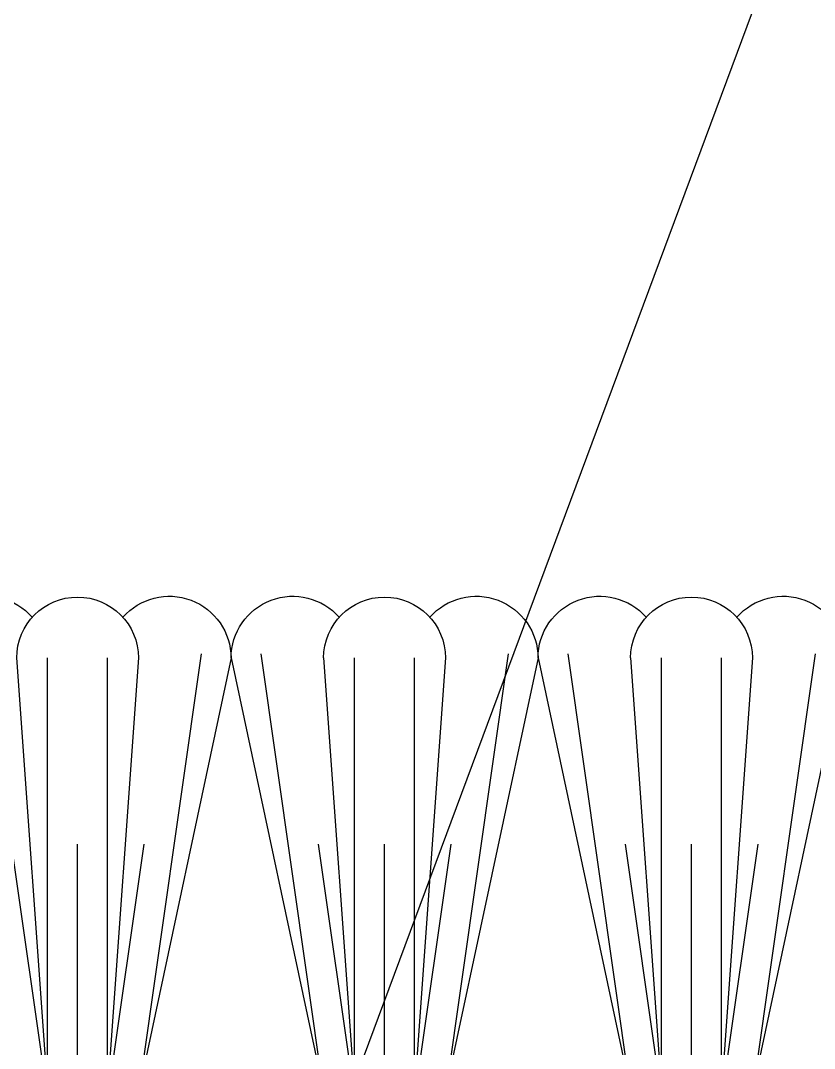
# Model space of a CAD drawing. Header units: inches. Extents: x 1.8 to 35.6, y -0.7 to 7.4.
# Drawn here: x 15.173 to 15.575, y 4.271 to 4.791 of the extents above; entities that cross this region are included whole.
import ezdxf

# ---------------------------------------------------------------- set-up
doc = ezdxf.new("R2010")
doc.units = ezdxf.units.IN
doc.header["$MEASUREMENT"] = 0
doc.layers.add('Conditions', color=1, linetype='Continuous')
doc.layers.add('TEXT', color=2, linetype='Continuous')
doc.styles.add('ARIAL', font='arial.ttf')
doc.dimstyles.new('Arial', dxfattribs={"dimtxt": 0.1875, "dimasz": 0.1875, "dimexe": 0.1875, "dimexo": 0.1875, "dimgap": 0.1875, "dimtad": 0, "dimtih": 1, "dimtoh": 1, "dimdec": 4, "dimzin": 3, "dimdsep": 46, "dimlunit": 4, "dimtxsty": 'ARIAL', "dimcen": 0.1875, "dimadec": 0, "dimazin": 0, "dimtfac": 1, "dimtdec": 4, "dimtofl": 0, "dimtmove": 0, "dimatfit": 3, "dimfxl": 0, "dimfrac": 2, "dimtolj": 1, "dimtzin": 0, "dimarcsym": 0})

# ---------------------------------------------------------------- blocks, each defined once
blk = doc.blocks.new('carpet-teeth2')
for points in [[(1.37432, 1.2548), (1.40588, 1.03348)], [(1.49962, 1.2548), (1.46837, 1.03563)], [(1.52972, 1.2548), (1.56097, 1.03563)], [(1.65502, 1.2548), (1.62377, 1.03563)], [(1.68512, 1.2548), (1.71668, 1.03348)], [(1.35927, 1.25266), (1.40603, 1.03348)], [(1.40615, 1.25266), (1.42177, 1.03348)], [(1.42177, 1.03348), (1.42177, 1.25266)], [(1.4678, 1.25266), (1.45217, 1.03348)], [(1.45217, 1.03348), (1.45217, 1.25266)], [(1.51467, 1.25266), (1.46837, 1.03563)], [(1.51467, 1.25266), (1.56143, 1.03348)], [(1.56155, 1.25266), (1.57717, 1.03348)], [(1.57717, 1.03348), (1.57717, 1.25266)], [(1.6232, 1.25266), (1.60757, 1.03348)], [(1.60757, 1.03348), (1.60757, 1.25266)], [(1.67007, 1.25266), (1.62332, 1.03348)], [(1.67007, 1.25266), (1.71683, 1.03348)], [(1.71695, 1.25266), (1.73257, 1.03348)], [(1.73257, 1.03348), (1.73257, 1.25266)], [(1.7786, 1.25266), (1.76297, 1.03348)], [(1.76297, 1.03348), (1.76297, 1.25266)], [(1.40341, 1.15848), (1.42123, 1.03348)], [(1.43697, 1.03348), (1.43697, 1.15848)], [(1.47054, 1.15848), (1.45333, 1.03777)], [(1.55881, 1.15848), (1.57663, 1.03348)], [(1.59237, 1.03348), (1.59237, 1.15848)], [(1.62594, 1.15848), (1.60811, 1.03348)], [(1.71421, 1.15848), (1.73203, 1.03348)], [(1.74777, 1.03348), (1.74777, 1.15848)], [(1.78134, 1.15848), (1.76351, 1.03348)]]:
    blk.add_lwpolyline(points)
for centre, radius, start, end in [((1.39052, 1.25266), 0.03125, 41.211, 180), ((1.43697, 1.25266), 0.03082, 0, 180), ((1.48342, 1.25266), 0.03125, 0, 138.789), ((1.54592, 1.25266), 0.03125, 41.211, 180), ((1.59237, 1.25266), 0.03082, 0, 180), ((1.63882, 1.25266), 0.03125, 0, 138.789), ((1.70132, 1.25266), 0.03125, 41.211, 180), ((1.74777, 1.25266), 0.03082, 0, 180), ((1.79422, 1.25266), 0.03125, 0, 138.789)]:
    blk.add_arc(centre, radius, start, end)
blk = doc.blocks.new('CARPET')
at = {"layer": 'Conditions'}
blk.add_blockref('carpet-teeth2', (0.45918, -0.97527), dxfattribs=at)

msp = doc.modelspace()

# ---------------------------------------------------------------- block references
at = {"layer": 'Conditions', "xscale": -1}
msp.add_blockref('CARPET', (17.40905, 4.19111), dxfattribs=at)

# ---------------------------------------------------------------- leaders
at = {"layer": 'TEXT'}
msp.add_leader([(15.21574, 3.91415), (15.73575, 5.31124), (15.79972, 5.31124)], dimstyle='Arial', dxfattribs=at)

doc.saveas('drawing.dxf')
